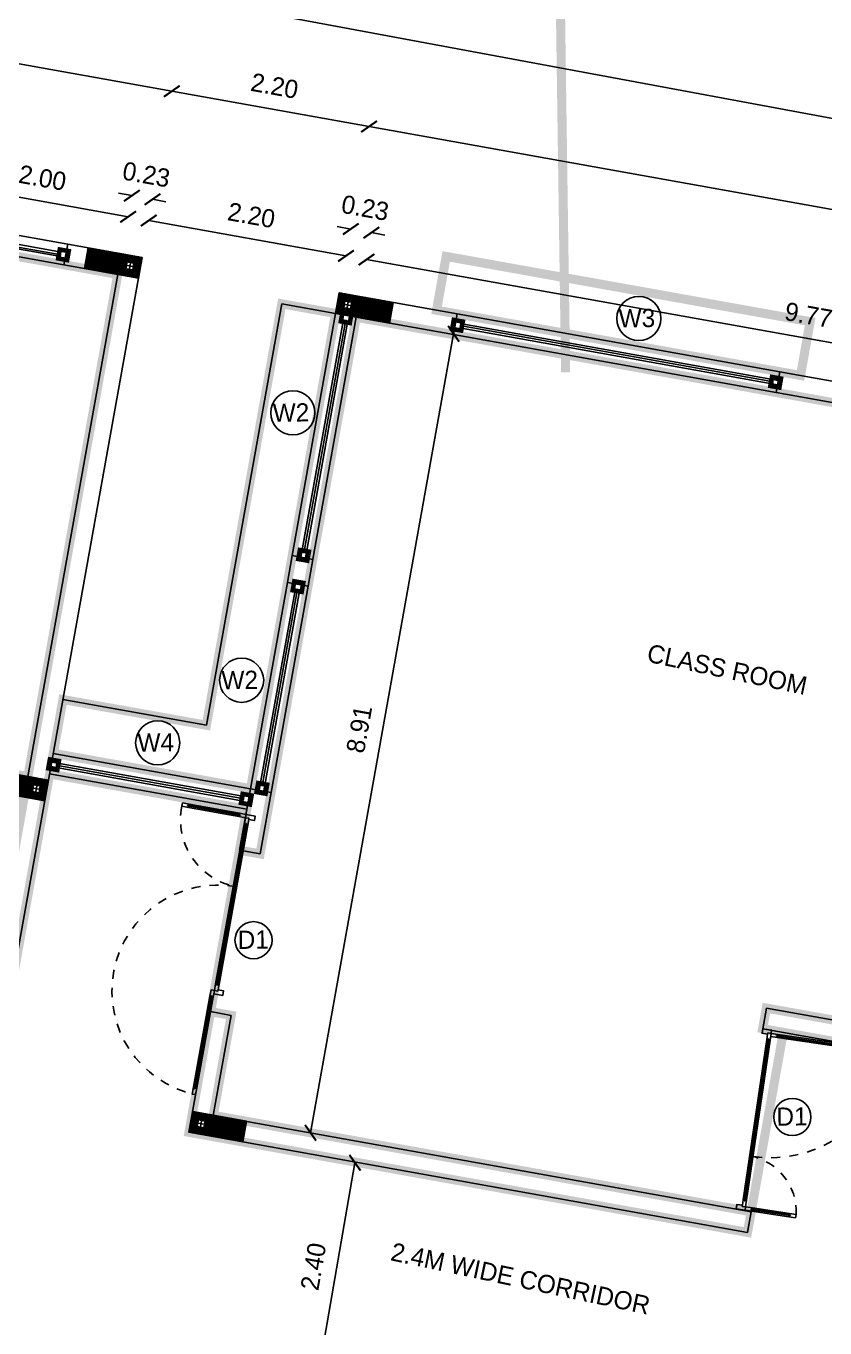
# Model space of a CAD drawing. Header units: metres. Extents: x 6101839 to 6102590, y -6659932 to -6659648.
# Drawn here: x 6102072.02 to 6102080.79, y -6659670.01 to -6659655.73 of the extents above; entities that cross this region are included whole.
import ezdxf

# ---------------------------------------------------------------- set-up
doc = ezdxf.new("R2010")
doc.units = ezdxf.units.M
doc.header["$LTSCALE"] = 500
doc.header["$MEASUREMENT"] = 0
for name, pattern in [('CENTER', [2, 1.25, -0.25, 0.25, -0.25]), ('DASHED2', [0.375, 0.25, -0.125]), ('HIDDEN', [0.375, 0.25, -0.125])]:
    doc.linetypes.add(name, pattern=pattern)
doc.layers.get('0').update_dxf_attribs({"linetype": 'CONTINUOUS'})
doc.layers.get('Defpoints').update_dxf_attribs({"linetype": 'CONTINUOUS'})
for name, color, linetype in [('above', 250, 'DASHED2'), ('BLK_1_FLR_0_CARPET_AREA', 10, 'CONTINUOUS'), ('BLK_1_FLR_0_CHAJJA', 6, 'CONTINUOUS'), ('COL', 2, 'CONTINUOUS'), ('DOORTEXT', 13, 'CONTINUOUS'), ('ED', 30, 'CONTINUOUS'), ('FURN1', 252, 'CONTINUOUS'), ('FURNITURE', 252, 'CONTINUOUS'), ('FURNITURES', 252, 'CONTINUOUS'), ('HATCH', 15, 'CONTINUOUS'), ('SECLINE', 2, 'CENTER'), ('TEXT', 4, 'CONTINUOUS'), ('W-SCH', 205, 'CONTINUOUS'), ('wall', 125, 'CONTINUOUS'), ('wall1', 125, 'CONTINUOUS'), ('WINDOWS', 252, 'CONTINUOUS')]:
    doc.layers.add(name, color=color, linetype=linetype)
doc.styles.add('RM', font='GOTHIC.TTF')
doc.styles.add('S2', font='GOTHIC.TTF')
doc.styles.add('USA TEXT', font='GOTHIC.TTF')
doc.dimstyles.new('1-100-ED', dxfattribs={"dimtxt": 0.2, "dimasz": 0.15, "dimexe": 0.18, "dimexo": 0.0625, "dimgap": 0.15, "dimtad": 1, "dimzin": 0, "dimdsep": 46, "dimtxsty": 'USA TEXT', "dimblk": 'ARCHTICK', "dimcen": 0.1, "dimse1": 1, "dimse2": 1, "dimclrd": 256, "dimclrt": 256, "dimadec": 0, "dimazin": 0, "dimtfac": 1, "dimtofl": 0, "dimtmove": 0, "dimatfit": 3, "dimldrblk": 'ARCHTICK', "dimfxl": 0.18, "dimtolj": 1, "dimtzin": 0, "dimarcsym": 0})

# ---------------------------------------------------------------- blocks, each defined once
blk = doc.blocks.new('NEWCOL')
at = {"layer": 'HATCH'}
h = blk.add_hatch(dxfattribs=at)
h.set_pattern_fill('ANSI31', color=256, scale=3, angle=270, style=0)
h.set_pattern_definition([(315, (-629970.926, -258732.088), (6.73519209, 6.73519209), [])])
h.paths.add_polyline_path([(0, 115), (-115, 115), (-115, 0), (-37.5, 0), (-37.5, 37.5), (0, 37.5)])
h.paths.add_polyline_path([(115, 115), (0, 115), (0, 37.5), (37.5, 37.5), (37.5, 0), (115, 0)])
h.paths.add_polyline_path([(115, 0), (37.5, 0), (37.5, -37.5), (0, -37.5), (0, -485), (115, -485)])
h.paths.add_polyline_path([(0, -37.5), (-37.5, -37.5), (-37.5, 0), (-115, 0), (-115, -485), (0, -485)])
at = {"layer": 'COL'}
for p, q in [((-115, 0), (115, 0)), ((0, -485), (0, 115))]:
    blk.add_line(p, q, dxfattribs=at)
for points in [[(-115, -485), (115, -485), (115, 115), (-115, 115)], [(-37.5, -37.5), (37.5, -37.5), (37.5, 37.5), (-37.5, 37.5)]]:
    blk.add_lwpolyline(points, close=True, dxfattribs=at)
blk = doc.blocks.new('_ArchTick')
at = {"color": 0, "linetype": 'ByBlock', "const_width": 0.15}
blk.add_lwpolyline([(-0.5, -0.5), (0.5, 0.5)], dxfattribs=at)
blk = doc.blocks.new('*D645')
at = {"layer": 'Defpoints', "color": 0, "transparency": 16777216}
for p in [(6102073.14, -6659657.819), (6102071.058, -6659658.099), (6102073.026, -6659658.451)]:
    blk.add_point(p, dxfattribs=at)
at = {"layer": 'ED', "lineweight": -2, "transparency": 16777216}
blk.add_line((6102071.171, -6659657.467), (6102073.14, -6659657.819), dxfattribs=at)
at = {"layer": 'ED', "lineweight": -2, "transparency": 16777216, "xscale": 0.15, "yscale": 0.15, "zscale": 0.15}
for p, rotation in [((6102071.171, -6659657.467), 169.8449079145142), ((6102073.14, -6659657.819), 349.8449079145142)]:
    blk.add_blockref('_ArchTick', p, dxfattribs=dict(at, rotation=rotation))
at = {"layer": 'ED', "transparency": 16777216, "insert": (6102072.2, -6659657.392), "char_height": 0.2, "attachment_point": 5, "rotation": 349.8449, "style": 'USA TEXT'}
blk.add_mtext('\\A1;2.00', dxfattribs=at)
blk = doc.blocks.new('*D646')
at = {"layer": 'Defpoints', "color": 0, "transparency": 16777216}
for p in [(6102073.408, -6659657.627), (6102073.026, -6659658.451), (6102073.253, -6659658.492)]:
    blk.add_point(p, dxfattribs=at)
at = {"layer": 'ED', "lineweight": -2, "transparency": 16777216}
for p, q in [((6102073.181, -6659657.587), (6102073.034, -6659657.56)), ((6102073.408, -6659657.627), (6102073.555, -6659657.654))]:
    blk.add_line(p, q, dxfattribs=at)
at = {"layer": 'ED', "lineweight": -2, "transparency": 16777216, "xscale": 0.15, "yscale": 0.15, "zscale": 0.15}
for p, rotation in [((6102073.181, -6659657.587), 349.8449079145142), ((6102073.408, -6659657.627), 169.8449079145142)]:
    blk.add_blockref('_ArchTick', p, dxfattribs=dict(at, rotation=rotation))
at = {"layer": 'ED', "transparency": 16777216, "insert": (6102073.34, -6659657.356), "char_height": 0.2, "attachment_point": 5, "rotation": 349.8449, "style": 'USA TEXT'}
blk.add_mtext('\\A1;0.23', dxfattribs=at)
blk = doc.blocks.new('*D647')
at = {"layer": 'Defpoints', "color": 0, "transparency": 16777216}
for p in [(6102075.532, -6659658.248), (6102073.253, -6659658.492), (6102075.419, -6659658.88)]:
    blk.add_point(p, dxfattribs=at)
at = {"layer": 'ED', "lineweight": -2, "transparency": 16777216}
blk.add_line((6102073.366, -6659657.86), (6102075.532, -6659658.248), dxfattribs=at)
at = {"layer": 'ED', "lineweight": -2, "transparency": 16777216, "xscale": 0.15, "yscale": 0.15, "zscale": 0.15}
for p, rotation in [((6102073.366, -6659657.86), 169.8449079145142), ((6102075.532, -6659658.248), 349.8449079145142)]:
    blk.add_blockref('_ArchTick', p, dxfattribs=dict(at, rotation=rotation))
at = {"layer": 'ED', "transparency": 16777216, "insert": (6102074.494, -6659657.803), "char_height": 0.2, "attachment_point": 5, "rotation": 349.8449, "style": 'USA TEXT'}
blk.add_mtext('\\A1;2.20', dxfattribs=at)
blk = doc.blocks.new('*D648')
at = {"layer": 'Defpoints', "color": 0, "transparency": 16777216}
for p in [(6102075.811, -6659657.993), (6102075.419, -6659658.88), (6102075.645, -6659658.92)]:
    blk.add_point(p, dxfattribs=at)
at = {"layer": 'ED', "lineweight": -2, "transparency": 16777216}
for p, q in [((6102075.585, -6659657.953), (6102075.437, -6659657.926)), ((6102075.811, -6659657.993), (6102075.958, -6659658.02))]:
    blk.add_line(p, q, dxfattribs=at)
at = {"layer": 'ED', "lineweight": -2, "transparency": 16777216, "xscale": 0.15, "yscale": 0.15, "zscale": 0.15}
for p, rotation in [((6102075.585, -6659657.953), 349.8449079145142), ((6102075.811, -6659657.993), 169.8449079145142)]:
    blk.add_blockref('_ArchTick', p, dxfattribs=dict(at, rotation=rotation))
at = {"layer": 'ED', "transparency": 16777216, "insert": (6102075.743, -6659657.722), "char_height": 0.2, "attachment_point": 5, "rotation": 349.8449, "style": 'USA TEXT'}
blk.add_mtext('\\A1;0.23', dxfattribs=at)
blk = doc.blocks.new('*D649')
at = {"layer": 'Defpoints', "color": 0, "transparency": 16777216}
for p in [(6102075.645, -6659658.92), (6102085.375, -6659660.011), (6102085.262, -6659660.643)]:
    blk.add_point(p, dxfattribs=at)
at = {"layer": 'ED', "lineweight": -2, "transparency": 16777216}
blk.add_line((6102075.758, -6659658.288), (6102085.375, -6659660.011), dxfattribs=at)
at = {"layer": 'ED', "lineweight": -2, "transparency": 16777216, "xscale": 0.15, "yscale": 0.15, "zscale": 0.15}
for p, rotation in [((6102075.758, -6659658.288), 169.8449079145142), ((6102085.375, -6659660.011), 349.8449079145142)]:
    blk.add_blockref('_ArchTick', p, dxfattribs=dict(at, rotation=rotation))
at = {"layer": 'ED', "transparency": 16777216, "insert": (6102080.611, -6659658.898), "char_height": 0.2, "attachment_point": 5, "rotation": 349.8449, "style": 'USA TEXT'}
blk.add_mtext('\\A1;9.77', dxfattribs=at)
blk = doc.blocks.new('*D693')
at = {"layer": 'Defpoints', "color": 0, "transparency": 16777216}
for p in [(6102076.714, -6659659.103), (6102076.714, -6659659.103), (6102075.143, -6659667.872)]:
    blk.add_point(p, dxfattribs=at)
at = {"layer": 'ED', "lineweight": -2, "transparency": 16777216}
blk.add_line((6102075.143, -6659667.872), (6102076.714, -6659659.103), dxfattribs=at)
at = {"layer": 'ED', "lineweight": -2, "transparency": 16777216, "xscale": 0.15, "yscale": 0.15, "zscale": 0.15}
for p, rotation in [((6102076.714, -6659659.103), 79.8449111387273), ((6102075.143, -6659667.872), 259.8449111387273)]:
    blk.add_blockref('_ArchTick', p, dxfattribs=dict(at, rotation=rotation))
at = {"layer": 'ED', "transparency": 16777216, "insert": (6102075.678, -6659663.443), "char_height": 0.2, "attachment_point": 5, "rotation": 79.8449, "style": 'USA TEXT'}
blk.add_mtext('\\A1;8.91', dxfattribs=at)
blk = doc.blocks.new('*D717')
at = {"layer": 'Defpoints', "color": 0, "transparency": 16777216}
for p in [(6102064.771, -6659657.44), (6102124.182, -6659664.798), (6102123.518, -6659668.369)]:
    blk.add_point(p, dxfattribs=at)
at = {"layer": 'ED', "lineweight": -2, "transparency": 16777216}
blk.add_line((6102065.435, -6659653.869), (6102124.182, -6659664.798), dxfattribs=at)
at = {"layer": 'ED', "lineweight": -2, "transparency": 16777216, "xscale": 0.15, "yscale": 0.15, "zscale": 0.15}
for p, rotation in [((6102065.435, -6659653.869), 169.4613485238483), ((6102124.182, -6659664.798), 349.4613485238483)]:
    blk.add_blockref('_ArchTick', p, dxfattribs=dict(at, rotation=rotation))
at = {"layer": 'ED', "transparency": 16777216, "insert": (6102094.855, -6659659.082), "char_height": 0.2, "attachment_point": 5, "rotation": 349.4613, "style": 'USA TEXT'}
blk.add_mtext('\\A1;59.76', dxfattribs=at)
blk = doc.blocks.new('*D718')
at = {"layer": 'Defpoints', "color": 0, "transparency": 16777216}
for p in [(6102075.382, -6659668.158), (6102075.631, -6659668.201), (6102074.972, -6659670.523)]:
    blk.add_point(p, dxfattribs=at)
at = {"layer": 'ED', "lineweight": -2, "transparency": 16777216}
blk.add_line((6102075.221, -6659670.566), (6102075.631, -6659668.201), dxfattribs=at)
at = {"layer": 'ED', "lineweight": -2, "transparency": 16777216, "xscale": 0.15, "yscale": 0.15, "zscale": 0.15}
for p, rotation in [((6102075.631, -6659668.201), 80.167256893888), ((6102075.221, -6659670.566), 260.167256893888)]:
    blk.add_blockref('_ArchTick', p, dxfattribs=dict(at, rotation=rotation))
at = {"layer": 'ED', "transparency": 16777216, "insert": (6102075.175, -6659669.34), "char_height": 0.2, "attachment_point": 5, "rotation": 80.1673, "style": 'USA TEXT'}
blk.add_mtext('\\A1;2.40', dxfattribs=at)
blk = doc.blocks.new('A$C62665808')
at = {"layer": 'FURNITURES', "color": 233}
for p, q in [((512, 100), (437, 100)), ((450, 62), (512, 62)), ((500, 78), (500, 84)), ((512, 84), (500, 84)), ((512, 78), (500, 78)), ((512, 84), (512, 100)), ((512, 62), (512, 78)), ((2288, 84), (2288, 100)), ((2288, 100), (2363, 100)), ((2288, 84), (2300, 84)), ((2288, 62), (2288, 78)), ((2288, 78), (2300, 78)), ((2350, 62), (2288, 62)), ((2300, 78), (2300, 84))]:
    blk.add_line(p, q, dxfattribs=at)
at = {"layer": 'FURNITURES', "color": 250}
for p, q in [((512, 100), (2288, 100)), ((512, 84), (2300, 84)), ((512, 78), (2300, 78)), ((512, 62), (2288, 62))]:
    blk.add_line(p, q, dxfattribs=at)
at = {"layer": 'FURNITURES', "color": 250, "linetype": 'HIDDEN', "ltscale": 0.5}
for centre, radius, start, end in [((437, 62), 1163, 359.9985, 178.1522), ((2350, 62), 750, 89.1025, 179.9987)]:
    blk.add_arc(centre, radius, start, end, dxfattribs=at)
at = {"layer": 'wall', "color": 7}
for p, q in [((2362, 812), (2362, 737)), ((2399, 812), (2362, 812)), ((2377, 737), (2362, 737)), ((2362, 737), (2363, 175)), ((2378, 175), (2377, 750)), ((2384, 750), (2377, 750)), ((2377, 737), (2377, 750)), ((2384, 175), (2384, 750)), ((2384, 737), (2384, 750)), ((2399, 737), (2384, 737)), ((2399, 812), (2399, 737)), ((2400, 175), (2399, 737)), ((2378, 175), (2363, 175)), ((2363, 175), (2363, 100)), ((2378, 175), (2378, 162)), ((2384, 162), (2378, 162)), ((2400, 175), (2384, 175)), ((2384, 175), (2384, 162)), ((2400, 100), (2400, 175)), ((-725, 137), (-650, 137)), ((-725, 137), (-725, 100)), ((-725, 100), (-650, 100)), ((363, 122), (-662, 122)), ((-662, 122), (-662, 116)), ((-650, 122), (-662, 122)), ((363, 116), (-662, 116)), ((-650, 116), (-662, 116)), ((-650, 137), (-650, 122)), ((363, 137), (-650, 137)), ((-650, 116), (-650, 100)), ((-650, 100), (363, 100)), ((437, 137), (363, 137)), ((363, 137), (363, 122)), ((363, 122), (375, 122)), ((363, 116), (363, 100)), ((363, 116), (375, 116)), ((363, 100), (437, 100)), ((375, 122), (375, 116)), ((437, 137), (437, 100)), ((437, 62), (437, 100)), ((437, 62), (450, 62)), ((2363, 62), (2350, 62)), ((2363, 62), (2363, 100)), ((2400, 100), (2363, 100))]:
    blk.add_line(p, q, dxfattribs=at)
for points in [[(437, 100), (400, 100), (400, 0), (450, 0), (450, 62)], [(2363, 100), (2400, 100), (2400, 0), (2350, 0), (2350, 62)]]:
    blk.add_lwpolyline(points, dxfattribs=at)
blk = doc.blocks.new('DN')
at = {"layer": 'FURNITURES', "color": 250}
for p, q in [((-73, 132), (319, 1863)), ((-57, 128), (337, 1872)), ((-51, 127), (343, 1870)), ((-36, 123), (356, 1855))]:
    blk.add_line(p, q, dxfattribs=at)
at = {"layer": 'FURNITURES', "color": 233}
for p, q in [((319, 1863), (336, 1936)), ((334, 1860), (319, 1863)), ((334, 1860), (337, 1872)), ((343, 1870), (337, 1872)), ((340, 1858), (343, 1870)), ((356, 1855), (340, 1858)), ((369, 1916), (356, 1855)), ((-73, 132), (-89, 59)), ((-57, 128), (-73, 132)), ((-57, 128), (-60, 116)), ((-54, 115), (-60, 116)), ((-51, 127), (-54, 115)), ((-36, 123), (-51, 127)), ((-50, 63), (-36, 123))]:
    blk.add_line(p, q, dxfattribs=at)
at = {"layer": 'FURNITURES', "color": 250, "linetype": 'HIDDEN', "ltscale": 0.5}
for centre, radius, start, end in [((414, 1987), 630, 173.3491, 254.7297), ((-81, 94), 1329, 77.25, 168.8256)]:
    blk.add_arc(centre, radius, start, end, dxfattribs=at)
at = {"layer": 'wall', "color": 7}
for p, q in [((-203, 2096), (-211, 2060)), ((-211, 2060), (-139, 2044)), ((-203, 2096), (-130, 2080)), ((-146, 2068), (-147, 2061)), ((266, 1968), (-147, 2061)), ((-135, 2059), (-147, 2061)), ((267, 1974), (-146, 2068)), ((-134, 2065), (-146, 2068)), ((-135, 2059), (-139, 2044)), ((-139, 2044), (263, 1953)), ((-130, 2080), (-134, 2065)), ((271, 1989), (-130, 2080)), ((266, 1968), (263, 1953)), ((263, 1953), (336, 1936)), ((266, 1968), (278, 1965)), ((271, 1989), (267, 1974)), ((267, 1974), (280, 1971)), ((344, 1973), (271, 1989)), ((280, 1971), (278, 1965)), ((344, 1973), (336, 1936)), ((372, 1928), (336, 1936)), ((372, 1928), (369, 1916)), ((-1377, 388), (-1385, 352)), ((-1385, 352), (-1314, 336)), ((-1377, 388), (-1306, 371)), ((-1321, 359), (-1322, 353)), ((-157, 90), (-1322, 353)), ((-1311, 351), (-1322, 353)), ((-156, 96), (-1321, 359)), ((-1309, 357), (-1321, 359)), ((-1311, 351), (-1314, 336)), ((-1314, 336), (-160, 75)), ((-1306, 371), (-1309, 357)), ((-152, 110), (-1306, 371)), ((-157, 90), (-160, 75)), ((-160, 75), (-89, 59)), ((-157, 90), (-145, 87)), ((-152, 110), (-156, 96)), ((-156, 96), (-144, 93)), ((-81, 94), (-152, 110)), ((-144, 93), (-145, 87)), ((-81, 94), (-89, 59)), ((-53, 50), (-89, 59)), ((-53, 50), (-50, 63))]:
    blk.add_line(p, q, dxfattribs=at)
for points in [[(336, 1936), (344, 1973), (441, 1951), (430, 1902), (369, 1916)], [(-89, 59), (-97, 22), (0, 0), (11, 49), (-50, 63)]]:
    blk.add_lwpolyline(points, dxfattribs=at)
blk = doc.blocks.new('*D1258')
at = {"layer": 'Defpoints', "color": 0, "transparency": 16777216}
for p in [(6102073.62, -6659656.441), (6102064.811, -6659657.213), (6102073.212, -6659658.718)]:
    blk.add_point(p, dxfattribs=at)
at = {"layer": 'ED', "lineweight": -2, "transparency": 16777216}
blk.add_line((6102065.219, -6659654.936), (6102073.62, -6659656.441), dxfattribs=at)
at = {"layer": 'ED', "lineweight": -2, "transparency": 16777216, "xscale": 0.15, "yscale": 0.15, "zscale": 0.15}
for p, rotation in [((6102065.219, -6659654.936), 169.8449122782706), ((6102073.62, -6659656.441), 349.8449122782706)]:
    blk.add_blockref('_ArchTick', p, dxfattribs=dict(at, rotation=rotation))
at = {"layer": 'ED', "transparency": 16777216, "insert": (6102069.465, -6659655.437), "char_height": 0.2, "attachment_point": 5, "rotation": 349.8449, "style": 'USA TEXT'}
blk.add_mtext('\\A1;8.53', dxfattribs=at)
blk = doc.blocks.new('*D1259')
at = {"layer": 'Defpoints', "color": 0, "transparency": 16777216}
for p in [(6102075.786, -6659656.828), (6102073.212, -6659658.718), (6102075.459, -6659658.653)]:
    blk.add_point(p, dxfattribs=at)
at = {"layer": 'ED', "lineweight": -2, "transparency": 16777216}
blk.add_line((6102073.62, -6659656.441), (6102075.786, -6659656.828), dxfattribs=at)
at = {"layer": 'ED', "lineweight": -2, "transparency": 16777216, "xscale": 0.15, "yscale": 0.15, "zscale": 0.15}
for p, rotation in [((6102073.62, -6659656.441), 169.8449079145141), ((6102075.786, -6659656.828), 349.8449079145141)]:
    blk.add_blockref('_ArchTick', p, dxfattribs=dict(at, rotation=rotation))
at = {"layer": 'ED', "transparency": 16777216, "insert": (6102074.748, -6659656.383), "char_height": 0.2, "attachment_point": 5, "rotation": 349.8449, "style": 'USA TEXT'}
blk.add_mtext('\\A1;2.20', dxfattribs=at)
blk = doc.blocks.new('*D1260')
at = {"layer": 'Defpoints', "color": 0, "transparency": 16777216}
for p in [(6102075.459, -6659658.653), (6102095.699, -6659660.395), (6102095.372, -6659662.22)]:
    blk.add_point(p, dxfattribs=at)
at = {"layer": 'ED', "lineweight": -2, "transparency": 16777216}
blk.add_line((6102075.786, -6659656.828), (6102095.699, -6659660.395), dxfattribs=at)
at = {"layer": 'ED', "lineweight": -2, "transparency": 16777216, "xscale": 0.15, "yscale": 0.15, "zscale": 0.15}
for p, rotation in [((6102075.786, -6659656.828), 169.8449079145141), ((6102095.699, -6659660.395), 349.8449079145141)]:
    blk.add_blockref('_ArchTick', p, dxfattribs=dict(at, rotation=rotation))
at = {"layer": 'ED', "transparency": 16777216, "insert": (6102085.787, -6659658.361), "char_height": 0.2, "attachment_point": 5, "rotation": 349.8449, "style": 'USA TEXT'}
blk.add_mtext('\\A1;20.23', dxfattribs=at)

msp = doc.modelspace()

# ---------------------------------------------------------------- linework, layer by layer
at = {"layer": 'above', "linetype": 'ByBlock'}
for p, q in [((6102073.99935, -6659663.39904), (6102074.82767, -6659658.77397)), ((6102074.82767, -6659658.77397), (6102075.41819, -6659658.87974)), ((6102072.42402, -6659663.11698), (6102073.99935, -6659663.39904))]:
    msp.add_line(p, q, dxfattribs=at)
at = {"layer": 'above', "const_width": 0.1}
for points in [[(6102076.52675, -6659658.84467), (6102076.63254, -6659658.25407), (6102080.62895, -6659658.9699), (6102080.52316, -6659659.5604)], [(6102075.41812, -6659658.87973), (6102074.82767, -6659658.77398), (6102073.99935, -6659663.39904), (6102072.42444, -6659663.11694)]]:
    msp.add_lwpolyline(points, dxfattribs=at)
at = {"layer": 'BLK_1_FLR_0_CARPET_AREA', "color": 15, "linetype": 'Continuous', "const_width": 0.1}
for points in [[(6102065.078, -6659657.02753), (6102073.0265, -6659658.45126), (6102072.03935, -6659663.9624), (6102071.25187, -6659663.82138), (6102071.21133, -6659664.04774), (6102070.03013, -6659663.83617), (6102070.07068, -6659663.60977), (6102064.09085, -6659662.53867)], [(6102074.07541, -6659667.68086), (6102079.9814, -6659668.73873), (6102080.33402, -6659666.77007), (6102080.10763, -6659666.72951), (6102080.14818, -6659666.50312), (6102084.08553, -6659667.20837), (6102085.26154, -6659660.64286), (6102075.64443, -6659658.92078), (6102074.58908, -6659664.81147), (6102074.36268, -6659664.77092), (6102074.0456, -6659666.54277), (6102074.27199, -6659666.58333)]]:
    msp.add_lwpolyline(points, close=True, dxfattribs=at)
msp.add_lwpolyline([(6102068.96794, -6659670.09821), (6102062.9305, -6659669.01679), (6102063.58286, -6659665.37476), (6102069.6203, -6659666.45618), (6102069.66085, -6659666.22978), (6102065.09991, -6659665.41283), (6102065.5268, -6659663.02954), (6102071.99879, -6659664.18879), (6102071.53135, -6659666.79848), (6102071.75775, -6659666.83904), (6102072.27809, -6659663.93405), (6102074.44354, -6659664.32178), (6102073.80857, -6659667.86672), (6102079.94084, -6659668.96513), (6102080.33402, -6659666.77007), (6102082.10582, -6659667.08743)], dxfattribs=at)
at = {"layer": 'BLK_1_FLR_0_CHAJJA', "linetype": 'Continuous', "const_width": 0.1}
for points in [[(6102076.52676, -6659658.84463), (6102076.63254, -6659658.25407), (6102080.62893, -6659658.97), (6102080.52316, -6659659.5604)], [(6102072.42474, -6659663.1171), (6102073.99935, -6659663.39904), (6102074.82767, -6659658.77398), (6102075.41854, -6659658.88015), (6102074.48474, -6659664.095), (6102072.31827, -6659663.70758)]]:
    msp.add_lwpolyline(points, close=True, dxfattribs=at)
at = {"layer": 'FURN1', "linetype": 'ByBlock'}
for p, q in [((6102080.29677, -6659659.51984), (6102076.75316, -6659658.88515)), ((6102076.71259, -6659659.11162), (6102080.2562, -6659659.74631))]:
    msp.add_line(p, q, dxfattribs=at)
at = {"layer": 'FURN1', "const_width": 0.1}
for points in [[(6102072.45916, -6659658.21558), (6102072.40994, -6659658.20676), (6102072.40113, -6659658.25591), (6102072.45035, -6659658.26477)], [(6102075.51356, -6659658.89745), (6102075.50474, -6659658.94667), (6102075.55396, -6659658.95548), (6102075.56277, -6659658.90627)], [(6102075.51367, -6659658.89684), (6102075.50485, -6659658.94606), (6102075.55407, -6659658.95487), (6102075.56288, -6659658.90565)], [(6102076.73613, -6659658.98021), (6102076.78535, -6659658.98903), (6102076.77653, -6659659.03825), (6102076.72731, -6659659.02943)], [(6102076.73674, -6659658.98033), (6102076.78596, -6659658.98914), (6102076.77714, -6659659.03836), (6102076.72793, -6659659.02954)], [(6102080.27912, -6659659.6148), (6102080.22991, -6659659.60598), (6102080.22109, -6659659.6552), (6102080.27031, -6659659.66402)], [(6102080.27974, -6659659.61491), (6102080.23052, -6659659.60609), (6102080.2217, -6659659.65531), (6102080.27092, -6659659.66413)], [(6102075.03769, -6659661.55494), (6102075.04651, -6659661.50573), (6102075.09573, -6659661.51454), (6102075.08691, -6659661.56376)], [(6102075.03781, -6659661.55433), (6102075.04662, -6659661.50511), (6102075.09584, -6659661.51392), (6102075.08702, -6659661.56314)], [(6102074.98505, -6659661.84889), (6102074.97624, -6659661.89811), (6102075.02546, -6659661.90692), (6102075.03427, -6659661.8577)], [(6102074.98516, -6659661.84828), (6102074.97635, -6659661.89749), (6102075.02557, -6659661.90631), (6102075.03438, -6659661.85709)], [(6102072.30116, -6659663.80313), (6102072.35038, -6659663.81194), (6102072.34156, -6659663.86116), (6102072.29235, -6659663.85234)], [(6102072.30178, -6659663.80324), (6102072.35099, -6659663.81205), (6102072.34218, -6659663.86127), (6102072.29296, -6659663.85246)], [(6102074.57972, -6659664.11265), (6102074.58853, -6659664.06343), (6102074.63775, -6659664.07224), (6102074.62893, -6659664.12146)], [(6102074.57983, -6659664.11203), (6102074.58864, -6659664.06281), (6102074.63786, -6659664.07163), (6102074.62905, -6659664.12084)], [(6102074.46634, -6659664.19081), (6102074.41712, -6659664.18199), (6102074.40831, -6659664.23121), (6102074.45753, -6659664.24002)], [(6102074.46696, -6659664.19092), (6102074.41774, -6659664.1821), (6102074.40893, -6659664.23132), (6102074.45814, -6659664.24013)]]:
    msp.add_lwpolyline(points, close=True, dxfattribs=at)
at = {"layer": 'FURNITURE', "linetype": 'ByBlock', "ltscale": 0.2}
for p, q in [((6102072.40997, -6659658.20676), (6102065.74115, -6659657.01225)), ((6102072.40113, -6659658.25595), (6102065.73231, -6659657.06144)), ((6102075.03781, -6659661.55433), (6102075.50485, -6659658.94606)), ((6102075.08702, -6659661.56314), (6102075.55397, -6659658.95549)), ((6102080.27912, -6659659.6148), (6102076.78535, -6659658.98903)), ((6102080.27031, -6659659.66402), (6102076.77714, -6659659.03836)), ((6102074.57983, -6659664.11203), (6102074.97635, -6659661.89749)), ((6102074.62905, -6659664.12084), (6102075.02546, -6659661.90692)), ((6102072.29296, -6659663.85246), (6102074.40831, -6659664.23122)), ((6102072.30178, -6659663.80324), (6102074.41774, -6659664.1821))]:
    msp.add_line(p, q, dxfattribs=at)
at = {"layer": 'FURNITURE', "color": 4, "linetype": 'ByBlock', "ltscale": 0.2}
for p, q in [((6102072.40439, -6659658.23782), (6102065.73672, -6659657.03684)), ((6102075.07123, -6659661.50952), (6102075.52947, -6659658.95046)), ((6102080.2255, -6659659.63059), (6102076.78094, -6659659.01364)), ((6102074.61325, -6659664.06722), (6102075.00096, -6659661.9019)), ((6102072.34659, -6659663.83666), (6102074.41333, -6659664.20672))]:
    msp.add_line(p, q, dxfattribs=at)
at = {"layer": 'SECLINE', "linetype": 'CENTER', "ltscale": 0.3, "const_width": 0.1}
msp.add_lwpolyline([(6102078.1626, -6659655.17578), (6102077.88193, -6659655.17978), (6102077.94379, -6659659.52628)], dxfattribs=at)
at = {"layer": 'W-SCH'}
for centre, radius in [((6102078.74733, -6659658.93445), 0.24242), ((6102074.94926, -6659659.9705), 0.24242), ((6102074.38649, -6659662.90596), 0.24242), ((6102073.46463, -6659663.59196), 0.24242), ((6102074.51725, -6659665.75833), 0.20375), ((6102080.433, -6659667.69899), 0.20375)]:
    msp.add_circle(centre, radius, dxfattribs=at)
at = {"layer": 'wall1', "linetype": 'ByBlock'}
for p, q in [((6102072.4359, -6659658.34547), (6102072.47645, -6659658.11908)), ((6102072.47645, -6659658.11908), (6102073.29345, -6659658.26542)), ((6102073.29345, -6659658.26542), (6102071.75775, -6659666.83904)), ((6102073.0265, -6659658.45126), (6102072.03935, -6659663.9624)), ((6102072.4359, -6659658.34547), (6102073.0265, -6659658.45126)), ((6102075.45875, -6659658.65333), (6102076.75315, -6659658.88522)), ((6102075.41819, -6659658.87974), (6102075.64459, -6659658.92028)), ((6102076.75315, -6659658.88522), (6102076.71259, -6659659.11162)), ((6102075.64459, -6659658.92028), (6102076.7126, -6659659.11158)), ((6102080.29677, -6659659.51984), (6102080.25621, -6659659.74624)), ((6102080.29677, -6659659.51984), (6102081.23191, -6659659.68731)), ((6102080.25622, -6659659.7462), (6102081.19132, -6659659.91381)), ((6102074.88962, -6659661.83117), (6102074.94214, -6659661.53783)), ((6102074.94215, -6659661.53783), (6102075.16862, -6659661.57839)), ((6102075.16862, -6659661.57839), (6102075.1161, -6659661.87172)), ((6102074.88969, -6659661.83118), (6102075.11609, -6659661.87172)), ((6102071.25187, -6659663.82138), (6102072.03935, -6659663.9624)), ((6102074.36291, -6659664.77073), (6102074.48417, -6659664.09554)), ((6102074.48417, -6659664.09554), (6102074.71064, -6659664.13609)), ((6102074.58936, -6659664.81153), (6102074.71035, -6659664.13604)), ((6102074.36268, -6659664.77092), (6102074.58908, -6659664.81147)), ((6102073.80846, -6659667.8667), (6102074.0456, -6659666.54277)), ((6102074.27199, -6659666.58333), (6102074.0456, -6659666.54277)), ((6102074.07541, -6659667.68086), (6102074.27199, -6659666.58333)), ((6102080.10763, -6659666.72951), (6102080.14818, -6659666.50312)), ((6102080.14819, -6659666.50312), (6102084.08553, -6659667.20837)), ((6102080.10763, -6659666.72951), (6102088.20871, -6659668.18057)), ((6102079.9814, -6659668.73873), (6102074.07541, -6659667.68086)), ((6102079.94084, -6659668.96513), (6102073.80846, -6659667.8667)), ((6102079.9814, -6659668.73873), (6102079.94084, -6659668.96513))]:
    msp.add_line(p, q, dxfattribs=at)
at = {"layer": 'WINDOWS', "linetype": 'ByBlock'}
for p, q in [((6102072.47645, -6659658.11908), (6102065.70916, -6659656.90693)), ((6102072.4359, -6659658.34547), (6102065.66861, -6659657.13332)), ((6102074.94215, -6659661.53783), (6102075.41812, -6659658.87973)), ((6102075.16855, -6659661.57837), (6102075.64452, -6659658.92027)), ((6102074.48417, -6659664.09554), (6102074.88962, -6659661.83117)), ((6102074.71057, -6659664.13608), (6102075.11602, -6659661.87171)), ((6102072.31827, -6659663.70758), (6102074.48406, -6659664.09537)), ((6102072.27773, -6659663.93398), (6102074.44352, -6659664.32177))]:
    msp.add_line(p, q, dxfattribs=at)

# ---------------------------------------------------------------- block references
at = {"layer": 'COL', "yscale": 0.001, "zscale": 0.001}
for p, xscale, rotation in [((6102073.15997, -6659658.35834), 0.001, 259.8449122509245), ((6102075.55167, -6659658.78681), 0.001, 79.84491225092451), ((6102072.13227, -6659664.09587), -0.001, 259.8449122509245), ((6102073.94193, -6659667.77378), -0.001, 79.84491225092455)]:
    msp.add_blockref('NEWCOL', p, dxfattribs=dict(at, xscale=xscale, rotation=rotation))
at = {"layer": 'ED', "xscale": 0.001, "yscale": 0.001, "zscale": 0.001, "rotation": 184.3716667351115}
msp.add_blockref('DN', (6102080.10763, -6659666.72951), dxfattribs=at)
at = {"layer": 'wall1', "xscale": 0.001, "yscale": 0.001, "zscale": 0.001, "rotation": 79.76474555896793}
msp.add_blockref('A$C62665808', (6102074.10837, -6659666.75734), dxfattribs=at)

# ---------------------------------------------------------------- texts
at = {"layer": 'DOORTEXT', "color": 3, "style": 'RM'}
for s, p in [('W3', (6102078.52753, -6659659.03398)), ('W2', (6102074.72946, -6659660.07003)), ('W2', (6102074.16668, -6659663.00549)), ('W4', (6102073.24483, -6659663.69149)), ('D1', (6102074.34429, -6659665.85471)), ('D1', (6102080.26004, -6659667.79537))]:
    msp.add_text(s, height=0.2, rotation=0.815488, dxfattribs=at).set_placement(p)
at = {"layer": 'TEXT', "color": 7, "style": 'S2'}
for s, p in [('CLASS ROOM', (6102078.8251, -6659662.69939)), ('2.4M WIDE CORRIDOR', (6102076.01108, -6659669.26987))]:
    msp.add_text(s, height=0.2, rotation=348.06554, dxfattribs=at).set_placement(p)

# ---------------------------------------------------------------- dimensions: what is measured, and where the dimension line sits
at = {"layer": 'ED'}
for p1, p2, distance, picture, middle in [((6102064.7705, -6659657.43979), (6102123.51762, -6659668.36892), 3.63244, '*D717', (6102094.85507, -6659659.08246)), ((6102064.81106, -6659657.21338), (6102073.21234, -6659658.71821), 2.31394, '*D1258', (6102069.46464, -6659655.43707)), ((6102075.14341, -6659667.87216), (6102076.71415, -6659659.1029), 0, '*D693', (6102075.67774, -6659663.44256)), ((6102074.97173, -6659670.52275), (6102075.3816, -6659668.15797), -0.25292, '*D718', (6102075.17458, -6659669.34))]:
    dim = msp.add_aligned_dim(p1=p1, p2=p2, distance=distance, dimstyle='1-100-ED', dxfattribs=at)
    dim.commit()
    dim.dimension.update_dxf_attribs({"geometry": picture, "text_midpoint": middle})
for base, p1, p2, angle, picture, middle in [((6102075.78563, -6659656.82837), (6102073.21234, -6659658.71821), (6102075.45875, -6659658.65333), 169.844908, '*D1259', (6102074.74794, -6659656.38341)), ((6102095.69886, -6659660.39522), (6102075.45875, -6659658.65333), (6102095.37199, -6659662.22011), 169.844908, '*D1260', (6102085.78721, -6659658.36076)), ((6102073.1397, -6659657.81922), (6102071.05783, -6659658.09864), (6102073.02649, -6659658.45126), 349.844908, '*D645', (6102072.20033, -6659657.39187)), ((6102075.53182, -6659658.24769), (6102073.25289, -6659658.49181), (6102075.41854, -6659658.88015), 349.844908, '*D647', (6102074.49393, -6659657.8027)), ((6102085.37477, -6659660.01076), (6102075.64459, -6659658.92028), (6102085.26155, -6659660.64287), 349.844908, '*D649', (6102080.61126, -6659658.89843))]:
    dim = msp.add_linear_dim(base=base, p1=p1, p2=p2, angle=angle, dimstyle='1-100-ED', dxfattribs=at)
    dim.commit()
    dim.dimension.update_dxf_attribs({"geometry": picture, "text_midpoint": middle})
for base, p1, p2, picture, middle in [((6102073.40776, -6659657.62719), (6102073.02649, -6659658.45126), (6102073.25289, -6659658.49181), '*D646', (6102073.29456, -6659657.60692)), ((6102075.81064, -6659657.99326), (6102075.41854, -6659658.88015), (6102075.64459, -6659658.92028), '*D648', (6102075.69764, -6659657.97302))]:
    dim = msp.add_linear_dim(base=base, p1=p1, p2=p2, angle=349.844908, dimstyle='1-100-ED', dxfattribs=at)
    dim.commit()
    dim.dimension.update_dxf_attribs({"geometry": picture, "text_midpoint": middle, "dimtype": 160})

doc.saveas('drawing.dxf')
